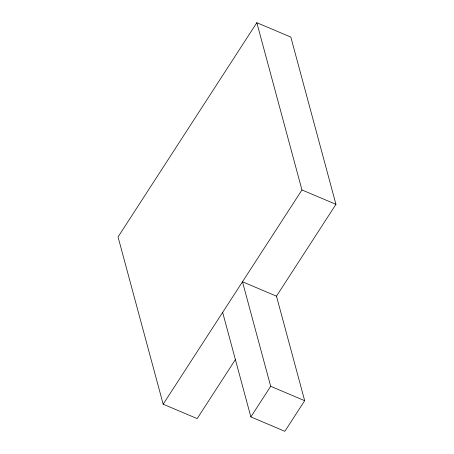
<?xml version="1.0" encoding="UTF-8"?>
<svg xmlns="http://www.w3.org/2000/svg" width="454" height="454" viewBox="0 0 454 454"><rect width="100%" height="100%" fill="white"/><g stroke="black" fill="none" stroke-linecap="round" stroke-linejoin="round"><path stroke-width="0.68" d="M222.653 312.386L250.858 416.92L284.857 431.3L304.679 400.689L276.475 296.161L335.954 204.334L290.827 37.08L256.828 22.7L118.046 236.96L163.173 404.213L197.172 418.594L235.547 359.352M163.173 404.213L301.955 189.954L256.828 22.7M250.858 416.92L270.686 386.309L242.476 281.775L276.475 296.161M301.955 189.954L335.954 204.334M270.686 386.309L304.679 400.689"/></g></svg>
